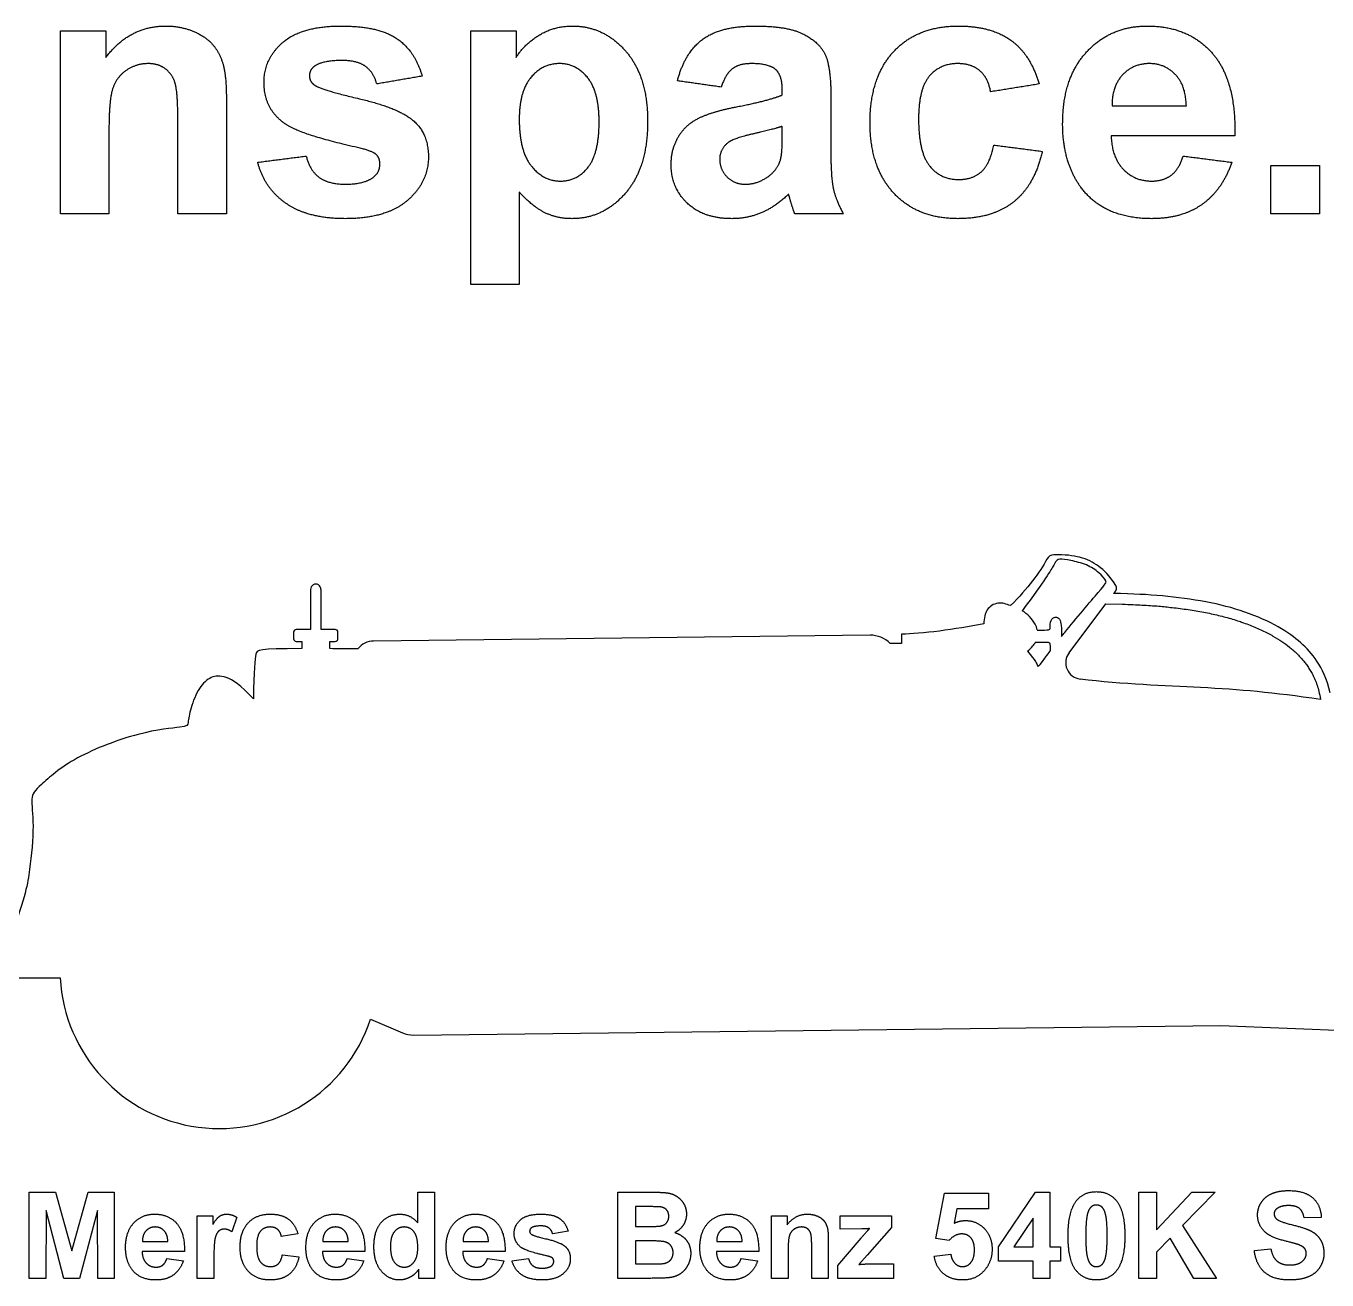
# Model space of a CAD drawing. Header units: millimetres. Extents: x -155 to 163, y -128 to 149.
# Drawn here: x 6.77 to 47.79, y 107.39 to 146.93 of the extents above; entities that cross this region are included whole.
import ezdxf

# ---------------------------------------------------------------- set-up
doc = ezdxf.new("R2010")
doc.units = ezdxf.units.MM
doc.header["$MEASUREMENT"] = 0
doc.layers.add('Layer 03', color=5, linetype='Continuous')

msp = doc.modelspace()

# ---------------------------------------------------------------- linework, layer by layer
at = {"layer": 'Layer 03'}
for p, q in [((15.739, 129.164), (15.739, 127.9)), ((16.07, 127.9), (16.07, 129.164)), ((41.06, 129.034), (41.102, 129.074)), ((39.658, 127.162), (40.818, 128.709)), ((40.818, 128.709), (41.338, 128.695)), ((15.204, 127.814), (15.204, 127.61)), ((15.739, 127.9), (15.29, 127.9)), ((16.519, 127.9), (16.07, 127.9)), ((16.605, 127.61), (16.605, 127.814)), ((33.384, 127.72), (17.729, 127.535)), ((34.377, 127.753), (34.377, 127.454)), ((15.29, 127.523), (15.461, 127.523)), ((15.461, 127.523), (15.461, 127.296)), ((16.347, 127.295), (16.347, 127.523)), ((16.347, 127.523), (16.519, 127.523)), ((34.377, 127.454), (34.015, 127.456)), ((47.563, 125.833), (47.592, 125.692)), ((47.592, 125.692), (47.589, 125.693)), ((5.478, 116.914), (7.846, 116.914)), ((17.631, 115.613), (18.638, 115.182)), ((18.988, 115.112), (44.445, 115.416)), ((44.445, 115.416), (48.63, 115.241)), ((6.868, 107.441), (6.868, 110.158)), ((6.868, 110.158), (7.699, 110.158)), ((7.699, 110.158), (8.21, 108.305)), ((8.21, 108.305), (8.727, 110.158)), ((8.727, 110.158), (9.552, 110.158)), ((9.552, 110.158), (9.552, 107.441)), ((19.122, 109.193), (19.122, 110.158)), ((19.122, 110.158), (19.645, 110.158)), ((19.645, 110.158), (19.645, 107.441)), ((25.434, 107.441), (25.434, 110.158)), ((25.434, 110.158), (26.529, 110.158)), ((35.46, 108.702), (35.73, 110.125)), ((35.73, 110.125), (37.114, 110.125)), ((37.114, 110.125), (37.114, 109.635)), ((37.434, 108.435), (38.601, 110.158)), ((38.601, 110.158), (39.055, 110.158)), ((39.055, 110.158), (39.055, 108.437)), ((41.857, 107.441), (41.857, 110.158)), ((41.857, 110.158), (42.414, 110.158)), ((42.414, 108.969), (43.527, 110.158)), ((42.414, 110.158), (42.414, 108.969)), ((44.262, 110.158), (43.234, 109.105)), ((43.527, 110.158), (44.262, 110.158)), ((7.4, 109.58), (7.391, 107.441)), ((7.96, 107.441), (7.4, 109.58)), ((9.02, 109.58), (8.452, 107.441)), ((9.028, 107.441), (9.02, 109.58)), ((25.991, 109.703), (25.991, 109.078)), ((26.302, 109.703), (25.991, 109.703)), ((36.122, 109.635), (36.035, 109.181)), ((37.114, 109.635), (36.122, 109.635)), ((12.168, 107.441), (12.168, 109.416)), ((12.168, 109.416), (12.657, 109.416)), ((12.657, 109.416), (12.657, 109.137)), ((13.417, 109.367), (13.256, 108.909)), ((30.278, 107.441), (30.278, 109.416)), ((30.278, 109.416), (30.768, 109.416)), ((30.768, 109.416), (30.768, 109.128)), ((32.439, 108.994), (32.439, 109.416)), ((32.439, 109.416), (34.059, 109.416)), ((34.059, 109.416), (34.059, 109.044)), ((38.532, 109.339), (37.921, 108.437)), ((38.532, 108.437), (38.532, 109.339)), ((47.612, 109.365), (47.072, 109.348)), ((15.341, 108.842), (14.818, 108.758)), ((23.864, 108.926), (23.375, 108.842)), ((25.991, 109.078), (26.346, 109.078)), ((33.129, 108.999), (32.439, 108.994)), ((34.059, 109.044), (33.297, 108.17)), ((43.234, 109.105), (44.312, 107.441)), ((10.438, 108.606), (11.239, 108.606)), ((16.126, 108.606), (16.927, 108.606)), ((20.549, 108.606), (21.349, 108.606)), ((25.991, 108.623), (25.991, 107.897)), ((26.442, 108.623), (25.991, 108.623)), ((28.549, 108.606), (29.35, 108.606)), ((30.801, 108.336), (30.801, 107.441)), ((31.544, 107.441), (31.544, 108.449)), ((32.067, 108.672), (32.067, 107.441)), ((32.371, 107.846), (33.101, 108.71)), ((35.879, 108.639), (35.46, 108.702)), ((37.434, 107.981), (37.434, 108.435)), ((37.921, 108.437), (38.532, 108.437)), ((39.055, 108.437), (39.392, 108.437)), ((39.392, 108.437), (39.392, 107.981)), ((42.85, 108.711), (42.414, 108.264)), ((43.592, 107.441), (42.85, 108.711)), ((45.502, 108.319), (46.026, 108.369)), ((11.763, 108.285), (10.429, 108.285)), ((11.206, 108.066), (11.729, 107.998)), ((12.691, 108.052), (12.691, 107.441)), ((14.851, 108.184), (15.375, 108.116)), ((17.451, 108.285), (16.117, 108.285)), ((16.894, 108.066), (17.417, 107.998)), ((21.873, 108.285), (20.539, 108.285)), ((21.316, 108.066), (21.839, 107.998)), ((22.092, 107.998), (22.615, 108.066)), ((25.991, 107.897), (26.508, 107.897)), ((29.873, 108.285), (28.54, 108.285)), ((29.316, 108.066), (29.839, 107.998)), ((33.297, 108.17), (33.029, 107.88)), ((33.304, 107.897), (34.126, 107.897)), ((34.126, 107.897), (34.126, 107.441)), ((35.409, 108.146), (35.932, 108.201)), ((38.532, 107.981), (37.434, 107.981)), ((38.532, 107.441), (38.532, 107.981)), ((39.392, 107.981), (39.055, 107.981)), ((39.055, 107.981), (39.055, 107.441)), ((42.414, 108.264), (42.414, 107.441)), ((19.155, 107.441), (19.155, 107.729)), ((32.371, 107.441), (32.371, 107.846)), ((7.391, 107.441), (6.868, 107.441)), ((8.452, 107.441), (7.96, 107.441)), ((9.552, 107.441), (9.028, 107.441)), ((12.691, 107.441), (12.168, 107.441)), ((19.645, 107.441), (19.155, 107.441)), ((26.367, 107.441), (25.434, 107.441)), ((30.801, 107.441), (30.278, 107.441)), ((32.067, 107.441), (31.544, 107.441)), ((34.126, 107.441), (32.371, 107.441)), ((39.055, 107.441), (38.532, 107.441)), ((42.414, 107.441), (41.857, 107.441)), ((44.312, 107.441), (43.592, 107.441))]:
    msp.add_line(p, q, dxfattribs=at)
for centre, radius, start, end in [((39.188, 129.996), 0.259, 91.3917, 151.869), ((15.904, 129.164), 0.165, 0.0004, 180.0004), ((40.981, 129.198), 0.173, 314.2544, 30.8071), ((37.488, 128.241), 0.492, 74.7906, 169.6157), ((36.959, 126.297), 2.507, 70.0594, 74.7906), ((37.559, 127.48), 1.186, 29.6677, 58.5714), ((39.959, 127.788), 3.005, 169.6157, 174.457), ((38.072, 127.773), 0.595, 10.6905, 29.6677), ((15.29, 127.814), 0.0864, 90, 180), ((15.29, 127.61), 0.0864, 180, 270), ((16.519, 127.814), 0.0864, 360, 90), ((16.519, 127.61), 0.0864, 270, 0), ((33.394, 126.857), 0.863, 43.9354, 90.676), ((17.737, 126.899), 0.636, 90.676, 141.9911), ((37.38, 128.38), 1.516, 309.5341, 318.7619), ((38.072, 127.773), 0.595, 318.7619, 331.2864), ((40.072, 126.851), 0.518, 143.1145, 262.7653), ((12.861, 117.187), 5.023, 183.1165, 341.7414), ((18.978, 115.976), 0.864, 246.8139, 270.683)]:
    msp.add_arc(centre, radius, start, end, dxfattribs=at)
for points, degree in [([(9.284, 145.935), (10.032, 146.926), (11.167, 146.926)], 2), ([(11.167, 146.926), (11.667, 146.926), (12.081, 146.743)], 2), ([(14.865, 146.41), (15.458, 146.926), (16.703, 146.926)], 2), ([(16.703, 146.926), (17.889, 146.926), (18.465, 146.527)], 2), ([(22.962, 146.647), (23.428, 146.926), (23.996, 146.926)], 2), ([(23.996, 146.926), (24.988, 146.926), (25.679, 146.132)], 2), ([(28.098, 146.502), (28.659, 146.926), (29.763, 146.926)], 2), ([(29.763, 146.926), (30.766, 146.926), (31.257, 146.683)], 2), ([(34.133, 146.124), (34.883, 146.926), (36.163, 146.926)], 2), ([(36.163, 146.926), (37.21, 146.926), (37.828, 146.475)], 2), ([(40.213, 146.108), (40.968, 146.926), (42.123, 146.926)], 2), ([(42.123, 146.926), (43.421, 146.926), (44.171, 146.075)], 2), ([(7.852, 141), (7.852, 143.889), (7.852, 146.778)], 2), ([(7.852, 146.778), (8.568, 146.778), (9.284, 146.778)], 2), ([(9.284, 146.778), (9.284, 146.356), (9.284, 145.935)], 2), ([(12.081, 146.743), (12.495, 146.56), (12.707, 146.277)], 2), ([(18.465, 146.527), (19.042, 146.127), (19.259, 145.346)], 2), ([(20.79, 146.778), (21.506, 146.778), (22.222, 146.778)], 2), ([(20.79, 138.778), (20.79, 142.778), (20.79, 146.778)], 2), ([(22.222, 146.778), (22.222, 146.356), (22.222, 145.935)], 2), ([(22.222, 145.935), (22.495, 146.367), (22.962, 146.647)], 2), ([(27.309, 145.198), (27.538, 146.079), (28.098, 146.502)], 2), ([(31.257, 146.683), (31.748, 146.441), (31.948, 146.067)], 2), ([(37.828, 146.475), (38.446, 146.023), (38.716, 145.099)], 2), ([(12.707, 146.277), (12.92, 145.993), (13.003, 145.633)], 2), ([(14.272, 145.138), (14.272, 145.895), (14.865, 146.41)], 2), ([(25.679, 146.132), (26.37, 145.339), (26.37, 143.922)], 2), ([(31.948, 146.067), (32.148, 145.693), (32.148, 144.694)], 2), ([(33.383, 143.883), (33.383, 145.323), (34.133, 146.124)], 2), ([(39.457, 143.845), (39.457, 145.29), (40.213, 146.108)], 2), ([(44.171, 146.075), (44.921, 145.225), (44.889, 143.469)], 2), ([(10.624, 145.741), (10.234, 145.741), (9.923, 145.523)], 2), ([(11.146, 145.588), (10.929, 145.741), (10.624, 145.741)], 2), ([(15.877, 145.668), (15.704, 145.546), (15.704, 145.353)], 2), ([(16.741, 145.84), (16.138, 145.84), (15.877, 145.668)], 2), ([(17.477, 145.649), (17.219, 145.84), (16.741, 145.84)], 2), ([(17.827, 145.099), (17.735, 145.458), (17.477, 145.649)], 2), ([(23.596, 145.741), (23.046, 145.741), (22.684, 145.298)], 2), ([(24.482, 145.29), (24.124, 145.741), (23.596, 145.741)], 2), ([(29.639, 145.741), (29.255, 145.741), (29.04, 145.576)], 2), ([(30.412, 145.549), (30.208, 145.741), (29.639, 145.741)], 2), ([(36.152, 145.741), (35.586, 145.741), (35.25, 145.34)], 2), ([(36.843, 145.517), (36.577, 145.741), (36.152, 145.741)], 2), ([(42.192, 145.741), (41.678, 145.741), (41.344, 145.382)], 2), ([(43.007, 145.401), (42.672, 145.741), (42.192, 145.741)], 2), ([(9.923, 145.523), (9.613, 145.306), (9.498, 144.946)], 2), ([(11.459, 145.161), (11.363, 145.436), (11.146, 145.588)], 2), ([(13.003, 145.633), (13.086, 145.272), (13.086, 144.601)], 2), ([(15.704, 145.353), (15.704, 145.187), (15.856, 145.07)], 2), ([(19.259, 145.346), (18.543, 145.222), (17.827, 145.099)], 2), ([(22.684, 145.298), (22.321, 144.855), (22.321, 143.986)], 2), ([(24.84, 143.908), (24.84, 144.839), (24.482, 145.29)], 2), ([(29.04, 145.576), (28.825, 145.412), (28.691, 145)], 2), ([(30.617, 144.908), (30.617, 145.358), (30.412, 145.549)], 2), ([(35.25, 145.34), (34.914, 144.938), (34.914, 143.997)], 2), ([(37.185, 144.852), (37.11, 145.294), (36.843, 145.517)], 2), ([(41.344, 145.382), (41.009, 145.023), (41.015, 144.407)], 2), ([(43.358, 144.407), (43.341, 145.061), (43.007, 145.401)], 2), ([(9.498, 144.946), (9.383, 144.587), (9.383, 143.618)], 2), ([(11.556, 143.95), (11.556, 144.887), (11.459, 145.161)], 2), ([(14.958, 143.828), (14.272, 144.299), (14.272, 145.138)], 2), ([(15.856, 145.07), (16.062, 144.915), (17.279, 144.633)], 2), ([(28.691, 145), (28, 145.099), (27.309, 145.198)], 2), ([(30.617, 144.753), (30.617, 144.831), (30.617, 144.908)], 2), ([(38.716, 145.099), (37.951, 144.975), (37.185, 144.852)], 2), ([(13.086, 144.601), (13.086, 142.801), (13.086, 141)], 2), ([(17.279, 144.633), (18.497, 144.351), (18.979, 143.946)], 2), ([(29.167, 144.377), (30.214, 144.579), (30.617, 144.753)], 2), ([(32.148, 144.694), (32.148, 143.799), (32.148, 142.904)], 2), ([(27.34, 143.434), (27.568, 143.817), (27.98, 144.021)], 2), ([(27.98, 144.021), (28.391, 144.225), (29.167, 144.377)], 2), ([(41.015, 144.407), (42.186, 144.407), (43.358, 144.407)], 2), ([(9.383, 143.618), (9.383, 142.309), (9.383, 141)], 2), ([(11.556, 141), (11.556, 142.475), (11.556, 143.95)], 2), ([(17.305, 143.073), (15.454, 143.488), (14.958, 143.828)], 2), ([(18.979, 143.946), (19.457, 143.535), (19.457, 142.802)], 2), ([(22.321, 143.986), (22.321, 142.989), (22.7, 142.513)], 2), ([(24.493, 142.474), (24.84, 142.911), (24.84, 143.908)], 2), ([(26.37, 143.922), (26.37, 142.466), (25.673, 141.659)], 2), ([(30.617, 143.765), (30.336, 143.667), (29.726, 143.532)], 2), ([(30.617, 143.461), (30.617, 143.613), (30.617, 143.765)], 2), ([(34.133, 141.656), (33.383, 142.461), (33.383, 143.883)], 2), ([(34.914, 143.997), (34.914, 142.95), (35.258, 142.518)], 2), ([(40.03, 141.843), (39.457, 142.636), (39.457, 143.845)], 2), ([(27.111, 142.56), (27.111, 143.05), (27.34, 143.434)], 2), ([(28.929, 143.265), (28.642, 143.053), (28.642, 142.727)], 2), ([(29.726, 143.532), (29.117, 143.396), (28.929, 143.265)], 2), ([(30.56, 142.716), (30.617, 142.912), (30.617, 143.461)], 2), ([(44.889, 143.469), (42.938, 143.469), (40.988, 143.469)], 2), ([(40.988, 143.469), (41.005, 142.791), (41.365, 142.414)], 2), ([(14.074, 142.63), (14.84, 142.728), (15.605, 142.827)], 2), ([(15.605, 142.827), (15.703, 142.39), (16.001, 142.164)], 2), ([(17.817, 142.868), (17.703, 142.978), (17.305, 143.073)], 2), ([(17.926, 142.575), (17.926, 142.752), (17.817, 142.868)], 2), ([(19.457, 142.802), (19.457, 142.002), (18.795, 141.427)], 2), ([(32.148, 142.904), (32.148, 142.14), (32.231, 141.777)], 2), ([(36.893, 142.331), (37.17, 142.576), (37.284, 143.173)], 2), ([(37.284, 143.173), (38.049, 143.074), (38.815, 142.975)], 2), ([(38.815, 142.975), (38.582, 141.924), (37.921, 141.388)], 2), ([(42.882, 142.224), (43.131, 142.411), (43.259, 142.827)], 2), ([(43.259, 142.827), (44.025, 142.728), (44.79, 142.63)], 2), ([(14.972, 141.33), (14.285, 141.809), (14.074, 142.63)], 2), ([(17.725, 142.16), (17.926, 142.315), (17.926, 142.575)], 2), ([(22.7, 142.513), (23.079, 142.037), (23.623, 142.037)], 2), ([(23.623, 142.037), (24.146, 142.037), (24.493, 142.474)], 2), ([(27.624, 141.336), (27.111, 141.82), (27.111, 142.56)], 2), ([(28.642, 142.727), (28.642, 142.406), (28.871, 142.172)], 2), ([(30.211, 142.21), (30.477, 142.417), (30.56, 142.716)], 2), ([(35.258, 142.518), (35.603, 142.086), (36.183, 142.086)], 2), ([(41.365, 142.414), (41.726, 142.037), (42.265, 142.037)], 2), ([(44.79, 142.63), (44.495, 141.761), (43.86, 141.306)], 2), ([(46.025, 141), (46.025, 141.765), (46.025, 142.531)], 2), ([(46.025, 142.531), (46.79, 142.531), (47.556, 142.531)], 2), ([(47.556, 142.531), (47.556, 141.765), (47.556, 141)], 2), ([(16.001, 142.164), (16.299, 141.938), (16.836, 141.938)], 2), ([(16.836, 141.938), (17.427, 141.938), (17.725, 142.16)], 2), ([(28.871, 142.172), (29.1, 141.938), (29.455, 141.938)], 2), ([(29.455, 141.938), (29.851, 141.938), (30.211, 142.21)], 2), ([(36.183, 142.086), (36.617, 142.086), (36.893, 142.331)], 2), ([(42.265, 142.037), (42.632, 142.037), (42.882, 142.224)], 2), ([(23.128, 141.041), (22.745, 141.23), (22.321, 141.689)], 2), ([(22.321, 141.689), (22.321, 140.233), (22.321, 138.778)], 2), ([(25.673, 141.659), (24.976, 140.852), (23.984, 140.852)], 2), ([(30.812, 141.626), (30.421, 141.239), (29.976, 141.046)], 2), ([(30.866, 141.448), (30.828, 141.583), (30.812, 141.626)], 2), ([(32.231, 141.777), (32.315, 141.414), (32.543, 141)], 2), ([(36.147, 140.852), (34.884, 140.852), (34.133, 141.656)], 2), ([(42.268, 140.852), (40.756, 140.852), (40.03, 141.843)], 2), ([(16.836, 140.852), (15.658, 140.852), (14.972, 141.33)], 2), ([(18.795, 141.427), (18.133, 140.852), (16.836, 140.852)], 2), ([(29.026, 140.852), (28.137, 140.852), (27.624, 141.336)], 2), ([(31.012, 141), (30.953, 141.151), (30.866, 141.448)], 2), ([(37.921, 141.388), (37.259, 140.852), (36.147, 140.852)], 2), ([(43.86, 141.306), (43.224, 140.852), (42.268, 140.852)], 2), ([(9.383, 141), (8.617, 141), (7.852, 141)], 2), ([(13.086, 141), (12.321, 141), (11.556, 141)], 2), ([(23.984, 140.852), (23.512, 140.852), (23.128, 141.041)], 2), ([(29.976, 141.046), (29.531, 140.852), (29.026, 140.852)], 2), ([(32.543, 141), (31.778, 141), (31.012, 141)], 2), ([(47.556, 141), (46.79, 141), (46.025, 141)], 2), ([(22.321, 138.778), (21.556, 138.778), (20.79, 138.778)], 2), ([(38.96, 130.118), (38.739, 129.705), (38.362, 129.194), (37.814, 128.654)], 3), ([(47.889, 125.9), (47.795, 126.355), (47.474, 126.964), (46.998, 127.484), (46.323, 127.982), (45.227, 128.48), (43.999, 128.79), (42.599, 128.978), (41.68, 129.023), (41.06, 129.034)], 3), ([(36.969, 128.079), (36.081, 127.905), (34.989, 127.753), (34.377, 127.753)], 3), ([(17.235, 127.291), (16.907, 127.293), (16.612, 127.294), (16.347, 127.295)], 3), ([(39.074, 127.232), (39.071, 127.451), (39.044, 127.489), (38.974, 127.489), (38.594, 127.487)], 3), ([(13.94, 125.71), (13.531, 126.161), (13.029, 126.46), (12.603, 126.434), (12.22, 126.102), (11.939, 125.395), (11.871, 124.909), (11.853, 124.822), (10.436, 124.713), (8.201, 123.87), (7.116, 122.895), (6.887, 122.646), (7.04, 121.823), (6.887, 120.272), (6.751, 119.483), (6.312, 118.276)], 3), ([(26.529, 110.158), (26.854, 110.158), (27.014, 110.132)], 2), ([(27.014, 110.132), (27.174, 110.105), (27.3, 110.019)], 2), ([(27.3, 110.019), (27.426, 109.934), (27.51, 109.792)], 2), ([(39.899, 109.896), (40.123, 110.175), (40.523, 110.175)], 2), ([(40.523, 110.175), (40.924, 110.175), (41.149, 109.893)], 2), ([(45.72, 109.836), (45.836, 110.018), (46.055, 110.114)], 2), ([(46.055, 110.114), (46.274, 110.209), (46.583, 110.209)], 2), ([(46.583, 110.209), (47.088, 110.209), (47.344, 109.979)], 2), ([(47.344, 109.979), (47.599, 109.749), (47.612, 109.365)], 2), ([(26.765, 109.694), (26.684, 109.703), (26.302, 109.703)], 2), ([(26.969, 109.599), (26.9, 109.677), (26.765, 109.694)], 2), ([(27.037, 109.395), (27.037, 109.52), (26.969, 109.599)], 2), ([(27.51, 109.792), (27.594, 109.65), (27.594, 109.474)], 2), ([(39.629, 108.788), (39.629, 109.558), (39.899, 109.896)], 2), ([(40.354, 109.692), (40.28, 109.631), (40.239, 109.473)], 2), ([(40.523, 109.753), (40.429, 109.753), (40.354, 109.692)], 2), ([(40.691, 109.692), (40.618, 109.753), (40.523, 109.753)], 2), ([(40.813, 109.449), (40.764, 109.631), (40.691, 109.692)], 2), ([(41.149, 109.893), (41.418, 109.558), (41.418, 108.782)], 2), ([(45.604, 109.444), (45.604, 109.654), (45.72, 109.836)], 2), ([(46.213, 109.639), (46.127, 109.577), (46.127, 109.472)], 2), ([(46.581, 109.736), (46.346, 109.736), (46.213, 109.639)], 2), ([(46.923, 109.646), (46.809, 109.736), (46.581, 109.736)], 2), ([(47.072, 109.348), (47.037, 109.555), (46.923, 109.646)], 2), ([(9.906, 108.413), (9.906, 108.907), (10.164, 109.187)], 2), ([(10.164, 109.187), (10.423, 109.466), (10.817, 109.466)], 2), ([(10.817, 109.466), (11.261, 109.466), (11.517, 109.176)], 2), ([(11.517, 109.176), (11.774, 108.885), (11.763, 108.285)], 2), ([(12.657, 109.137), (12.776, 109.335), (12.872, 109.401)], 2), ([(12.872, 109.401), (12.967, 109.466), (13.088, 109.466)], 2), ([(13.088, 109.466), (13.258, 109.466), (13.417, 109.367)], 2), ([(13.518, 108.427), (13.518, 108.918), (13.774, 109.192)], 2), ([(13.774, 109.192), (14.031, 109.466), (14.468, 109.466)], 2), ([(14.468, 109.466), (14.826, 109.466), (15.037, 109.312)], 2), ([(15.037, 109.312), (15.248, 109.158), (15.341, 108.842)], 2), ([(15.594, 108.413), (15.594, 108.907), (15.852, 109.187)], 2), ([(15.852, 109.187), (16.111, 109.466), (16.505, 109.466)], 2), ([(16.505, 109.466), (16.949, 109.466), (17.205, 109.176)], 2), ([(17.205, 109.176), (17.462, 108.885), (17.451, 108.285)], 2), ([(17.738, 108.436), (17.738, 108.941), (17.97, 109.204)], 2), ([(17.97, 109.204), (18.202, 109.466), (18.558, 109.466)], 2), ([(18.558, 109.466), (18.884, 109.466), (19.122, 109.193)], 2), ([(20.016, 108.413), (20.016, 108.907), (20.274, 109.187)], 2), ([(20.274, 109.187), (20.533, 109.466), (20.928, 109.466)], 2), ([(20.928, 109.466), (21.371, 109.466), (21.627, 109.176)], 2), ([(21.627, 109.176), (21.884, 108.885), (21.873, 108.285)], 2), ([(22.16, 108.855), (22.16, 109.114), (22.362, 109.29)], 2), ([(22.362, 109.29), (22.565, 109.466), (22.991, 109.466)], 2), ([(22.991, 109.466), (23.396, 109.466), (23.593, 109.33)], 2), ([(23.593, 109.33), (23.79, 109.193), (23.864, 108.926)], 2), ([(26.739, 109.087), (26.878, 109.104), (26.958, 109.184)], 2), ([(26.958, 109.184), (27.037, 109.264), (27.037, 109.395)], 2), ([(27.594, 109.474), (27.594, 109.283), (27.494, 109.123)], 2), ([(28.016, 108.413), (28.016, 108.907), (28.275, 109.187)], 2), ([(28.275, 109.187), (28.533, 109.466), (28.928, 109.466)], 2), ([(28.928, 109.466), (29.371, 109.466), (29.628, 109.176)], 2), ([(29.628, 109.176), (29.884, 108.885), (29.873, 108.285)], 2), ([(30.768, 109.128), (31.023, 109.466), (31.411, 109.466)], 2), ([(31.411, 109.466), (31.582, 109.466), (31.723, 109.404)], 2), ([(31.723, 109.404), (31.865, 109.341), (31.938, 109.245)], 2), ([(31.938, 109.245), (32.01, 109.148), (32.039, 109.024)], 2), ([(36.035, 109.181), (36.211, 109.264), (36.395, 109.264)], 2), ([(36.395, 109.264), (36.745, 109.264), (36.989, 109.011)], 2), ([(40.239, 109.473), (40.186, 109.268), (40.186, 108.782)], 2), ([(40.861, 108.782), (40.861, 109.268), (40.813, 109.449)], 2), ([(45.85, 108.893), (45.604, 109.119), (45.604, 109.444)], 2), ([(46.127, 109.472), (46.127, 109.377), (46.208, 109.309)], 2), ([(46.208, 109.309), (46.31, 109.223), (46.706, 109.128)], 2), ([(46.706, 109.128), (47.102, 109.034), (47.292, 108.933)], 2), ([(10.551, 108.939), (10.437, 108.816), (10.438, 108.606)], 2), ([(10.841, 109.061), (10.665, 109.061), (10.551, 108.939)], 2), ([(11.119, 108.945), (11.005, 109.061), (10.841, 109.061)], 2), ([(11.239, 108.606), (11.234, 108.829), (11.119, 108.945)], 2), ([(12.846, 108.933), (12.774, 108.873), (12.732, 108.715)], 2), ([(13.023, 108.994), (12.919, 108.994), (12.846, 108.933)], 2), ([(13.256, 108.909), (13.131, 108.994), (13.023, 108.994)], 2), ([(14.156, 108.924), (14.041, 108.787), (14.041, 108.465)], 2), ([(14.464, 109.061), (14.271, 109.061), (14.156, 108.924)], 2), ([(14.701, 108.985), (14.61, 109.061), (14.464, 109.061)], 2), ([(14.818, 108.758), (14.792, 108.909), (14.701, 108.985)], 2), ([(16.239, 108.939), (16.125, 108.816), (16.126, 108.606)], 2), ([(16.529, 109.061), (16.353, 109.061), (16.239, 108.939)], 2), ([(16.807, 108.945), (16.693, 109.061), (16.529, 109.061)], 2), ([(16.927, 108.606), (16.922, 108.829), (16.807, 108.945)], 2), ([(18.384, 108.912), (18.261, 108.762), (18.261, 108.465)], 2), ([(18.691, 109.061), (18.508, 109.061), (18.384, 108.912)], 2), ([(19.001, 108.91), (18.88, 109.061), (18.691, 109.061)], 2), ([(19.122, 108.414), (19.122, 108.759), (19.001, 108.91)], 2), ([(20.661, 108.939), (20.547, 108.816), (20.549, 108.606)], 2), ([(20.951, 109.061), (20.775, 109.061), (20.661, 108.939)], 2), ([(21.229, 108.945), (21.115, 109.061), (20.951, 109.061)], 2), ([(21.349, 108.606), (21.344, 108.829), (21.229, 108.945)], 2), ([(22.394, 108.408), (22.16, 108.569), (22.16, 108.855)], 2), ([(22.708, 109.037), (22.649, 108.995), (22.649, 108.929)], 2), ([(22.649, 108.929), (22.649, 108.872), (22.701, 108.832)], 2), ([(22.701, 108.832), (22.771, 108.779), (23.188, 108.683)], 2), ([(23.004, 109.095), (22.798, 109.095), (22.708, 109.037)], 2), ([(23.255, 109.03), (23.167, 109.095), (23.004, 109.095)], 2), ([(23.375, 108.842), (23.343, 108.965), (23.255, 109.03)], 2), ([(26.346, 109.078), (26.662, 109.078), (26.739, 109.087)], 2), ([(27.494, 109.123), (27.394, 108.964), (27.223, 108.884)], 2), ([(27.223, 108.884), (27.467, 108.812), (27.598, 108.638)], 2), ([(28.661, 108.939), (28.547, 108.816), (28.549, 108.606)], 2), ([(28.951, 109.061), (28.776, 109.061), (28.661, 108.939)], 2), ([(29.23, 108.945), (29.115, 109.061), (28.951, 109.061)], 2), ([(29.35, 108.606), (29.344, 108.829), (29.23, 108.945)], 2), ([(30.841, 108.79), (30.801, 108.667), (30.801, 108.336)], 2), ([(30.986, 108.987), (30.88, 108.913), (30.841, 108.79)], 2), ([(31.226, 109.061), (31.092, 109.061), (30.986, 108.987)], 2), ([(31.404, 109.009), (31.33, 109.061), (31.226, 109.061)], 2), ([(31.511, 108.863), (31.478, 108.957), (31.404, 109.009)], 2), ([(31.544, 108.449), (31.544, 108.769), (31.511, 108.863)], 2), ([(32.039, 109.024), (32.067, 108.901), (32.067, 108.672)], 2), ([(33.101, 108.71), (33.281, 108.922), (33.367, 109.011)], 2), ([(33.367, 109.011), (33.277, 109.002), (33.129, 108.999)], 2), ([(36.276, 108.842), (36.055, 108.842), (35.879, 108.639)], 2), ([(36.564, 108.717), (36.454, 108.842), (36.276, 108.842)], 2), ([(36.675, 108.343), (36.675, 108.592), (36.564, 108.717)], 2), ([(36.989, 109.011), (37.232, 108.757), (37.232, 108.353)], 2), ([(39.875, 107.696), (39.629, 108.003), (39.629, 108.788)], 2), ([(40.186, 108.782), (40.186, 108.296), (40.234, 108.115)], 2), ([(40.807, 108.093), (40.861, 108.296), (40.861, 108.782)], 2), ([(41.418, 108.782), (41.418, 108.008), (41.147, 107.669)], 2), ([(46.458, 108.623), (46.024, 108.732), (45.85, 108.893)], 2), ([(47.292, 108.933), (47.482, 108.832), (47.589, 108.658)], 2), ([(10.102, 107.729), (9.906, 108), (9.906, 108.413)], 2), ([(12.732, 108.715), (12.691, 108.556), (12.691, 108.052)], 2), ([(13.775, 107.665), (13.518, 107.94), (13.518, 108.427)], 2), ([(14.041, 108.465), (14.041, 108.107), (14.159, 107.96)], 2), ([(15.79, 107.729), (15.594, 108), (15.594, 108.413)], 2), ([(17.976, 107.666), (17.738, 107.942), (17.738, 108.436)], 2), ([(18.261, 108.465), (18.261, 108.145), (18.347, 108.003)], 2), ([(18.997, 107.951), (19.122, 108.106), (19.122, 108.414)], 2), ([(20.212, 107.729), (20.016, 108), (20.016, 108.413)], 2), ([(23.196, 108.149), (22.564, 108.291), (22.394, 108.408)], 2), ([(23.188, 108.683), (23.604, 108.586), (23.769, 108.448)], 2), ([(23.769, 108.448), (23.932, 108.308), (23.932, 108.057)], 2), ([(26.938, 108.584), (26.823, 108.623), (26.442, 108.623)], 2), ([(27.112, 108.46), (27.052, 108.545), (26.938, 108.584)], 2), ([(27.172, 108.252), (27.172, 108.374), (27.112, 108.46)], 2), ([(27.598, 108.638), (27.729, 108.464), (27.729, 108.228)], 2), ([(28.212, 107.729), (28.016, 108), (28.016, 108.413)], 2), ([(36.566, 107.944), (36.675, 108.077), (36.675, 108.343)], 2), ([(37.232, 108.353), (37.232, 108.016), (37.038, 107.752)], 2), ([(45.83, 107.628), (45.556, 107.865), (45.502, 108.319)], 2), ([(46.026, 108.369), (46.073, 108.108), (46.219, 107.986)], 2), ([(46.89, 108.504), (46.795, 108.538), (46.458, 108.623)], 2), ([(47.084, 108.389), (47.028, 108.456), (46.89, 108.504)], 2), ([(47.14, 108.229), (47.14, 108.323), (47.084, 108.389)], 2), ([(47.589, 108.658), (47.696, 108.484), (47.696, 108.227)], 2), ([(10.429, 108.285), (10.435, 108.053), (10.558, 107.924)], 2), ([(10.558, 107.924), (10.682, 107.795), (10.866, 107.795)], 2), ([(11.077, 107.859), (11.162, 107.923), (11.206, 108.066)], 2), ([(11.729, 107.998), (11.628, 107.701), (11.411, 107.546)], 2), ([(14.159, 107.96), (14.277, 107.812), (14.475, 107.812)], 2), ([(14.718, 107.896), (14.812, 107.98), (14.851, 108.184)], 2), ([(15.375, 108.116), (15.295, 107.757), (15.069, 107.574)], 2), ([(16.117, 108.285), (16.123, 108.053), (16.246, 107.924)], 2), ([(16.246, 107.924), (16.37, 107.795), (16.554, 107.795)], 2), ([(16.765, 107.859), (16.85, 107.923), (16.894, 108.066)], 2), ([(17.417, 107.998), (17.316, 107.701), (17.099, 107.546)], 2), ([(18.347, 108.003), (18.471, 107.795), (18.695, 107.795)], 2), ([(18.695, 107.795), (18.873, 107.795), (18.997, 107.951)], 2), ([(20.539, 108.285), (20.545, 108.053), (20.668, 107.924)], 2), ([(20.668, 107.924), (20.792, 107.795), (20.976, 107.795)], 2), ([(21.187, 107.859), (21.272, 107.923), (21.316, 108.066)], 2), ([(21.839, 107.998), (21.738, 107.701), (21.521, 107.546)], 2), ([(22.399, 107.554), (22.164, 107.717), (22.092, 107.998)], 2), ([(22.615, 108.066), (22.649, 107.916), (22.751, 107.839)], 2), ([(23.371, 108.08), (23.332, 108.117), (23.196, 108.149)], 2), ([(23.34, 107.837), (23.409, 107.89), (23.409, 107.979)], 2), ([(23.409, 107.979), (23.409, 108.04), (23.371, 108.08)], 2), ([(23.932, 108.057), (23.932, 107.783), (23.706, 107.587)], 2), ([(26.508, 107.897), (26.81, 107.897), (26.891, 107.913)], 2), ([(26.891, 107.913), (27.016, 107.936), (27.094, 108.022)], 2), ([(27.094, 108.022), (27.172, 108.108), (27.172, 108.252)], 2), ([(27.729, 108.228), (27.729, 108.043), (27.643, 107.868)], 2), ([(28.54, 108.285), (28.545, 108.053), (28.669, 107.924)], 2), ([(28.669, 107.924), (28.792, 107.795), (28.976, 107.795)], 2), ([(29.187, 107.859), (29.272, 107.923), (29.316, 108.066)], 2), ([(29.839, 107.998), (29.739, 107.701), (29.521, 107.546)], 2), ([(33.029, 107.88), (33.251, 107.897), (33.304, 107.897)], 2), ([(35.692, 107.595), (35.455, 107.8), (35.409, 108.146)], 2), ([(35.932, 108.201), (35.954, 108.022), (36.059, 107.917)], 2), ([(36.059, 107.917), (36.164, 107.812), (36.301, 107.812)], 2), ([(36.301, 107.812), (36.458, 107.812), (36.566, 107.944)], 2), ([(40.234, 108.115), (40.282, 107.933), (40.355, 107.873)], 2), ([(40.692, 107.874), (40.766, 107.935), (40.807, 108.093)], 2), ([(46.219, 107.986), (46.364, 107.863), (46.612, 107.863)], 2), ([(46.612, 107.863), (46.874, 107.863), (47.007, 107.973)], 2), ([(47.007, 107.973), (47.14, 108.082), (47.14, 108.229)], 2), ([(47.696, 108.227), (47.696, 107.994), (47.568, 107.791)], 2), ([(10.867, 107.39), (10.35, 107.39), (10.102, 107.729)], 2), ([(10.866, 107.795), (10.991, 107.795), (11.077, 107.859)], 2), ([(11.411, 107.546), (11.193, 107.39), (10.867, 107.39)], 2), ([(14.463, 107.39), (14.031, 107.39), (13.775, 107.665)], 2), ([(15.069, 107.574), (14.843, 107.39), (14.463, 107.39)], 2), ([(14.475, 107.812), (14.623, 107.812), (14.718, 107.896)], 2), ([(16.555, 107.39), (16.038, 107.39), (15.79, 107.729)], 2), ([(16.554, 107.795), (16.679, 107.795), (16.765, 107.859)], 2), ([(17.099, 107.546), (16.881, 107.39), (16.555, 107.39)], 2), ([(18.549, 107.39), (18.214, 107.39), (17.976, 107.666)], 2), ([(19.155, 107.729), (19.037, 107.561), (18.875, 107.476)], 2), ([(20.977, 107.39), (20.46, 107.39), (20.212, 107.729)], 2), ([(20.976, 107.795), (21.101, 107.795), (21.187, 107.859)], 2), ([(21.521, 107.546), (21.304, 107.39), (20.977, 107.39)], 2), ([(23.036, 107.39), (22.634, 107.39), (22.399, 107.554)], 2), ([(22.751, 107.839), (22.853, 107.762), (23.036, 107.762)], 2), ([(23.036, 107.762), (23.238, 107.762), (23.34, 107.837)], 2), ([(23.706, 107.587), (23.479, 107.39), (23.036, 107.39)], 2), ([(27.405, 107.588), (27.255, 107.484), (27.034, 107.46)], 2), ([(27.643, 107.868), (27.556, 107.693), (27.405, 107.588)], 2), ([(28.977, 107.39), (28.461, 107.39), (28.212, 107.729)], 2), ([(28.976, 107.795), (29.102, 107.795), (29.187, 107.859)], 2), ([(29.521, 107.546), (29.304, 107.39), (28.977, 107.39)], 2), ([(36.304, 107.39), (35.929, 107.39), (35.692, 107.595)], 2), ([(37.038, 107.752), (36.773, 107.39), (36.304, 107.39)], 2), ([(40.523, 107.39), (40.121, 107.39), (39.875, 107.696)], 2), ([(40.355, 107.873), (40.429, 107.812), (40.523, 107.812)], 2), ([(40.523, 107.812), (40.618, 107.812), (40.692, 107.874)], 2), ([(41.147, 107.669), (40.924, 107.39), (40.523, 107.39)], 2), ([(46.616, 107.39), (46.104, 107.39), (45.83, 107.628)], 2), ([(47.203, 107.489), (46.968, 107.39), (46.616, 107.39)], 2), ([(47.568, 107.791), (47.439, 107.588), (47.203, 107.489)], 2), ([(18.875, 107.476), (18.713, 107.39), (18.549, 107.39)], 2), ([(27.034, 107.46), (26.896, 107.445), (26.367, 107.441)], 2)]:
    msp.add_open_spline(points, degree=degree, dxfattribs=at)
for points, knots in [([(39.421, 127.681), (39.454, 127.722), (39.823, 128.184), (40.806, 129.327), (40.864, 129.402), (40.624, 129.691), (40.228, 129.955), (39.691, 130.087), (39.319, 130.137), (39.245, 130.071), (38.915, 129.468), (38.177, 128.492)], [346.081179, 346.081179, 346.081179, 346.081179, 346.493915, 350.639883, 354.785851, 358.931819, 363.077787, 367.223755, 371.369723, 375.515692, 379.66166, 379.66166, 379.66166, 379.66166]), ([(41.129, 129.286), (40.936, 129.611), (40.562, 129.948), (40.082, 130.188), (39.524, 130.264), (39.182, 130.255)], [8159.973646, 8159.973646, 8159.973646, 8159.973646, 8164.512591, 8169.574441, 8173.988878, 8173.988878, 8173.988878, 8173.988878]), ([(41.338, 128.695), (41.454, 128.692), (41.751, 128.683), (42.134, 128.663), (42.543, 128.631), (42.94, 128.591), (43.414, 128.53), (43.902, 128.448), (44.368, 128.35), (44.74, 128.251), (45.003, 128.168), (45.187, 128.103), (45.431, 128.011), (45.685, 127.901), (45.924, 127.783), (46.133, 127.671), (46.363, 127.53), (46.567, 127.381), (46.71, 127.262), (46.808, 127.175), (46.899, 127.087), (46.984, 126.995), (47.067, 126.897), (47.147, 126.79), (47.228, 126.671), (47.307, 126.541), (47.382, 126.395), (47.453, 126.23), (47.515, 126.041), (47.548, 125.905), (47.563, 125.833)], [932.116869, 932.116869, 932.116869, 932.116869, 934.128271, 937.287153, 938.779001, 941.253641, 944.206477, 947.085436, 949.842717, 952.485459, 953.772006, 954.619535, 955.877238, 958.298515, 959.435186, 960.503671, 962.41975, 964.107325, 964.893033, 965.649579, 966.376491, 967.094588, 967.827517, 968.599435, 969.431234, 970.3116, 971.252864, 972.280627, 973.422427, 974.706889, 974.706889, 974.706889, 974.706889]), ([(38.657, 127.883), (39.055, 127.873), (39.06, 127.906), (39.066, 128.22), (39.228, 128.312), (39.364, 128.253), (39.423, 128.101), (39.421, 127.681)], [384.266701, 384.266701, 384.266701, 384.266701, 386.192674, 388.118647, 390.044621, 391.970594, 393.896568, 393.896568, 393.896568, 393.896568]), ([(15.461, 127.296), (14.073, 127.293), (14.012, 127.203), (13.945, 126.627), (13.94, 125.71)], [8344.953902, 8344.953902, 8344.953902, 8344.953902, 8355.496707, 8369.380525, 8369.380525, 8369.380525, 8369.380525]), ([(38.345, 127.211), (38.617, 126.909), (38.659, 126.72), (38.707, 126.733), (38.965, 127.086), (39.074, 127.232)], [134.201366, 134.201366, 134.201366, 134.201366, 138.347333, 142.493302, 144.488455, 144.488455, 144.488455, 144.488455]), ([(47.589, 125.693), (46.081, 125.913), (44.095, 126.089), (41.37, 126.164), (40.007, 126.337)], [975.55709, 975.55709, 975.55709, 975.55709, 998.77715, 1019.946755, 1019.946755, 1019.946755, 1019.946755])]:
    msp.add_open_spline(points, degree=3, knots=knots, dxfattribs=at)

doc.saveas('drawing.dxf')
